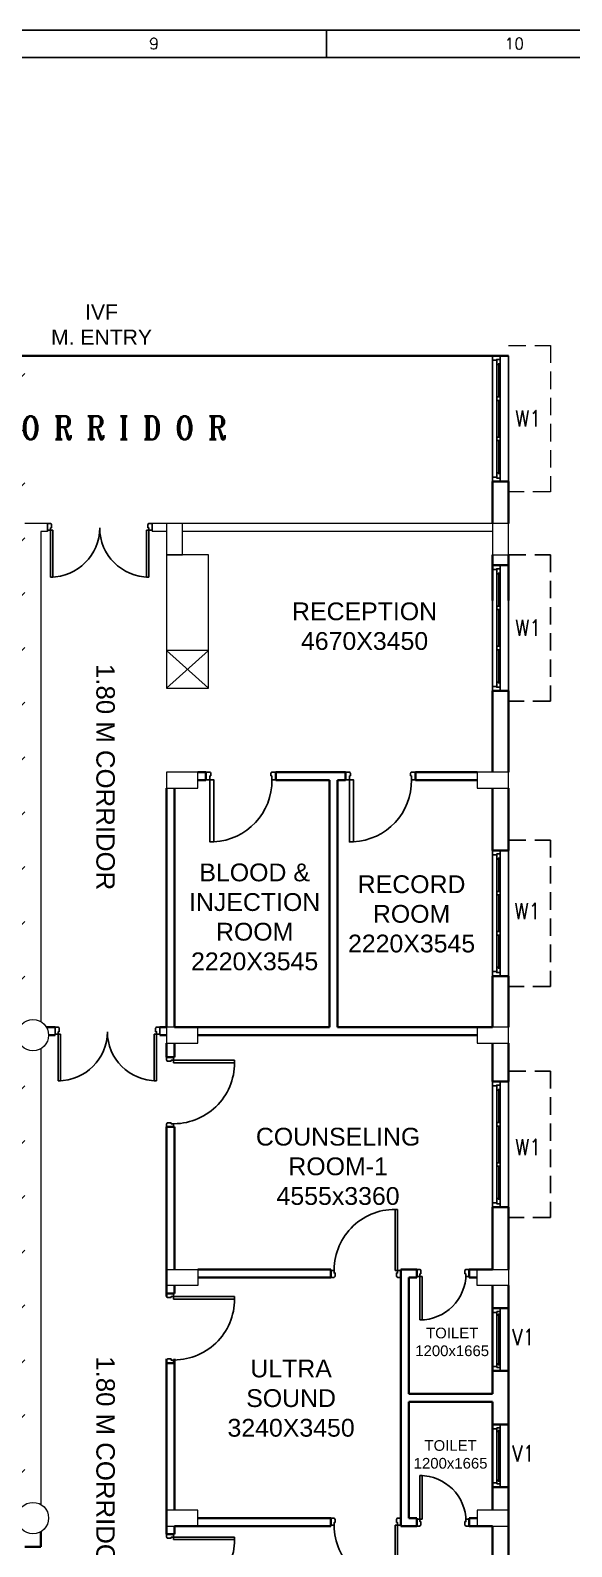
# Model space of a CAD drawing. Extents: x 2733443 to 3206532, y -1516114 to -1264405.
# Drawn here: x 3186802 to 3194558, y -1315556 to -1293818 of the extents above; entities that cross this region are included whole.
import ezdxf
from ezdxf.enums import TextEntityAlignment as Align

# ---------------------------------------------------------------- set-up
doc = ezdxf.new("R2010")
doc.units = 0
doc.header["$MEASUREMENT"] = 0
doc.linetypes.add('1', pattern=[0, 0, 0])
doc.linetypes.add('DASHED', pattern=[0.75, 0.5, -0.25])
for name, color, linetype in [('Chajja', 7, 'DASHED'), ('DOOR', 40, 'Continuous'), ('FUR', 33, 'Continuous'), ('Plan', 44, 'Continuous'), ('Railing', 34, '1'), ('Staircase', 7, 'Continuous'), ('TEXT', 5, '1'), ('TITLE', 7, 'Continuous'), ('V1', 7, 'Continuous'), ('Ventilator', 161, '1'), ('W1', 7, 'Continuous')]:
    doc.layers.add(name, color=color, linetype=linetype)
for name, color, linetype, lineweight in [('Column', 162, 'Continuous', 13), ('WALL', 7, '1', 35), ('windows', 4, 'Continuous', 0)]:
    doc.layers.add(name, color=color, linetype=linetype, lineweight=lineweight)
doc.styles.add('ARIAL', font='arial.ttf')
doc.styles.add('ROMANS', font='romans.shx')
doc.styles.add('RT', font='romant.shx')

# ---------------------------------------------------------------- blocks, each defined once
blk = doc.blocks.new('21500')
at = {"layer": 'DOOR'}
for p, q in [((45, 100), (45, 770)), ((45, 770), (80, 770)), ((80, 100), (80, 770)), ((1420, 100), (1420, 770)), ((1455, 770), (1420, 770)), ((1455, 100), (1455, 770)), ((45, 100), (80, 100)), ((45, 0), (45, 2.5)), ((60, 15), (57.5, 15)), ((1455, 100), (1420, 100)), ((1440, 15), (1442.5, 15)), ((1455, 0), (1455, 2.5))]:
    blk.add_line(p, q, dxfattribs=at)
for points in [[(60, 65), (45, 65), (45, 100), (0, 100), (0, 0), (45, 0)], [(60, 15), (60, 65)], [(1440, 65), (1455, 65), (1455, 100), (1500, 100), (1500, 0), (1455, 0)], [(1440, 15), (1440, 65)]]:
    blk.add_lwpolyline(points, dxfattribs=at)
at = {"layer": 'DOOR', "color": 145}
for centre, start, end in [((45, 65), 0, 90), ((1455, 65), 90, 180)]:
    blk.add_arc(centre, 705, start, end, dxfattribs=at)
at = {"layer": 'DOOR'}
for centre, start, end in [((45, 15), 270, 0), ((1455, 15), 180, 270)]:
    blk.add_arc(centre, 12.5, start, end, dxfattribs=at)
blk = doc.blocks.new('6w')
at = {"layer": 'Plan'}
for p, q in [((-36, 9.2), (-36, 0)), ((36, 9.2), (36, 0))]:
    blk.add_line(p, q, dxfattribs=at)
at = {"layer": 'Plan', "color": 143}
for p, q in [((-36, 9.2), (36, 9.2)), ((-33.5, 2.5), (-12.5, 2.5)), ((-33.5, 0), (33.5, 0)), ((-31, 4), (-31.5, 4)), ((-31.5, 3.25), (-31.5, 4)), ((-31.5, 3.61), (-12.5, 3.61)), ((-31.5, 3.25), (-31, 3.25)), ((-31, 4.5), (-31, 4)), ((-31, 2.5), (-31, 3.25)), ((-10.5, 3.61), (10.5, 3.61)), ((-10.5, 2.5), (10.5, 2.5)), ((34, 4.5), (12.5, 4.5)), ((12.5, 3.61), (31.5, 3.61)), ((12.5, 2.5), (33.5, 2.5)), ((31, 4.5), (31, 4)), ((31, 4), (31.5, 4)), ((31.5, 3.25), (31, 3.25)), ((31, 2.5), (31, 3.25)), ((31.5, 4), (31.5, 3.25))]:
    blk.add_line(p, q, dxfattribs=at)
at = {"layer": 'Plan', "color": 40}
for p, q in [((-12.5, 2.5), (-12.5, 4.5)), ((-12.5, 4.5), (-10.5, 4.5)), ((-10.5, 2.5), (-12.5, 2.5)), ((-10.5, 2.5), (-10.5, 4.5)), ((10.5, 4.5), (12.5, 4.5)), ((10.5, 2.5), (10.5, 4.5)), ((12.5, 2.5), (10.5, 2.5)), ((12.5, 2.5), (12.5, 4.5))]:
    blk.add_line(p, q, dxfattribs=at)
for points in [[(-34, 4.5), (-36, 4.5), (-36, 0), (-33.5, 0), (-33.5, 2.5), (-34, 2.5), (-34, 4.5)], [(34, 4.5), (36, 4.5), (36, 0), (33.5, 0), (33.5, 2.5), (34, 2.5), (34, 4.5)]]:
    blk.add_lwpolyline(points, close=True, dxfattribs=at)
at = {"layer": 'Plan', "color": 143}
for points in [[(-12.5, 4.5), (-34, 4.5)], [(10.5, 4.5), (-10.5, 4.5)]]:
    blk.add_lwpolyline(points, dxfattribs=at)
blk = doc.blocks.new('A$C1BA14061')
at = {"layer": 'TITLE', "color": 7}
for p, q in [((0, 0), (203982, 0)), ((152965, -1290), (152965, 0))]:
    blk.add_line(p, q, dxfattribs=at)
at = {"layer": 'TITLE'}
blk.add_line((1204, -1290), (202692, -1290), dxfattribs=at)
at = {"layer": 'TITLE', "color": 7, "style": 'ROMANS', "width": 1}
for s, height, p in [('9', 535, (144825, -626)), ('10', 534.7, (161831, -626))]:
    blk.add_text(s, height=height, dxfattribs=at).set_placement(p, align=Align.MIDDLE)
blk = doc.blocks.new('A$C19B8274B')
at = {"layer": 'DOOR'}
for p, q in [((-45, 925), (-80, 925)), ((-80, 50), (-80, 925)), ((-45, 50), (-45, 925)), ((-45, 50), (-80, 50)), ((-955, -50), (-955, -47.5)), ((-940, -35), (-942.5, -35)), ((-60, -35), (-57.5, -35)), ((-45, -50), (-45, -47.5))]:
    blk.add_line(p, q, dxfattribs=at)
for points in [[(-940, 15), (-955, 15), (-955, 50), (-1000, 50), (-1000, -50), (-955, -50)], [(-940, -35), (-940, 15)], [(-60, 15), (-45, 15), (-45, 50), (0, 50), (0, -50), (-45, -50)], [(-60, -35), (-60, 15)]]:
    blk.add_lwpolyline(points, dxfattribs=at)
at = {"layer": 'DOOR', "color": 145}
blk.add_arc((-80, 50), 875, 90, 182.29244, dxfattribs=at)
at = {"layer": 'DOOR'}
for centre, start, end in [((-955, -35), 270, 0), ((-45, -35), 180, 270)]:
    blk.add_arc(centre, 12.5, start, end, dxfattribs=at)
blk = doc.blocks.new('750')
at = {"layer": 'DOOR'}
for p, q in [((-50, 705), (-47.5, 705)), ((-35, 690), (-35, 692.5)), ((-50, 45), (-47.5, 45)), ((-35, 60), (-35, 57.5)), ((50, 45), (50, 80)), ((50, 80), (675, 80)), ((50, 45), (675, 45)), ((675, 45), (675, 80))]:
    blk.add_line(p, q, dxfattribs=at)
for points in [[(15, 690), (15, 705), (50, 705), (50, 750), (-50, 750), (-50, 705)], [(-35, 690), (15, 690)], [(15, 60), (15, 45), (50, 45), (50, 0), (-50, 0), (-50, 45)], [(-35, 60), (15, 60)]]:
    blk.add_lwpolyline(points, dxfattribs=at)
for centre, start, end in [((-35, 705), 180, 270), ((-35, 45), 90, 180)]:
    blk.add_arc(centre, 12.5, start, end, dxfattribs=at)
at = {"layer": 'DOOR', "color": 145}
blk.add_arc((15, 45), 660, 0, 90, dxfattribs=at)
blk = doc.blocks.new('A$C7C0069F8')
at = {"layer": 'Plan'}
for p, q in [((230, 900), (0, 900)), ((0, 900), (0, 837)), ((112, 900), (0, 900)), ((112, 850), (112, 900)), ((0, 837), (62, 837)), ((62, 850), (112, 850)), ((62, 837), (62, 850)), ((112, 850), (112, 850)), ((0, 62), (62, 62)), ((0, 0), (0, 62)), ((62, 62), (62, 50)), ((62, 50), (112, 50)), ((112, 50), (112, 50)), ((112, 50), (112, 0)), ((230, 0), (0, 0)), ((112, 0), (0, 0))]:
    blk.add_line(p, q, dxfattribs=at)
at = {"layer": 'Plan', "color": 143}
for p, q in [((230, 0), (230, 900)), ((0, 62), (0, 837)), ((62, 62), (62, 837)), ((62, 800), (81, 800)), ((81, 812), (81, 800)), ((100, 812), (81, 812)), ((90, 87), (90, 812)), ((100, 800), (100, 812)), ((112, 800), (100, 800)), ((112, 850), (112, 50)), ((62, 100), (81, 100)), ((81, 87), (81, 100)), ((81, 87), (100, 87)), ((112, 100), (100, 100)), ((100, 100), (100, 87))]:
    blk.add_line(p, q, dxfattribs=at)
blk = doc.blocks.new('Z$W@#1841')
at = {"layer": 'DOOR', "color": 32}
for p, q in [((-306, -199), (-362, -199)), ((-362, -199), (-362, -310)), ((-306, -255), (-306, -199)), ((583, -255), (583, -199)), ((583, -199), (638, -199)), ((638, -199), (638, -310)), ((-362, -310), (-306, -310)), ((-291, -255), (-306, -255)), ((-306, -310), (-306, -307)), ((-291, -295), (-294, -295)), ((-291, -295), (-291, -255)), ((568, -295), (568, -255)), ((568, -255), (583, -255)), ((568, -295), (571, -295)), ((583, -310), (583, -307)), ((638, -310), (583, -310))]:
    blk.add_line(p, q, dxfattribs=at)
blk.add_lwpolyline([(527, 691), (527, -199), (583, -199), (583, 691)], close=True, dxfattribs=at)
at = {"layer": 'DOOR', "color": 145}
blk.add_arc((567, -182), 873, 92.6177, 181.1129, dxfattribs=at)
at = {"layer": 'DOOR', "color": 32}
for centre, start, end in [((-306, -295), 270, 0), ((583, -295), 180, 270)]:
    blk.add_arc(centre, 12.5, start, end, dxfattribs=at)

msp = doc.modelspace()

# ---------------------------------------------------------------- hatches: boundary and pattern name
at = {"layer": 'Railing', "lineweight": 5}
h = msp.add_hatch(dxfattribs=at)
h.set_pattern_fill('ANSI31', color=251, scale=4444, style=0)
h.set_pattern_definition([(45, (369445.5, 3650.05), (-392.79782, 392.79782), [])])
h.paths.add_polyline_path([(3193423.4847, -1298547.9394), (3193423.4847, -1298485.4394)])
h.paths.add_polyline_path([(3193423.4847, -1300285.4394), (3193423.4847, -1300222.9394)])
h.paths.add_polyline_path([(3193423.4847, -1300222.9394), (3193423.4847, -1298547.9394)])
edge = h.paths.add_edge_path()
edge.add_arc((3159297.5403, -1308308.0519), 137.6174, -59.97703951, 262.07613959, ccw=False)
edge.add_line((3159366.3968, -1308427.2044), (3159420.7408, -1315035.4394))
edge.add_line((3159420.7408, -1315035.4394), (3186723.5688, -1315035.4394))
edge.add_line((3186723.5688, -1315035.4394), (3186723.5688, -1308416.3302))
edge.add_arc((3186838.5688, -1308222.9394), 225, 120.73786853, 239.26213147, ccw=False)
edge.add_line((3186723.5688, -1308029.5486), (3186723.5688, -1300885.4394))
edge.add_line((3186723.5688, -1300885.4394), (3186723.5688, -1298485.4394))
edge.add_line((3186723.5688, -1298485.4394), (3147571.0688, -1298485.4394))
edge.add_line((3147571.0688, -1298485.4394), (3147571.0688, -1309160.4394))
edge.add_line((3147571.0688, -1309160.4394), (3151421.0688, -1309160.4394))
edge.add_line((3151421.0688, -1309160.4394), (3151421.0688, -1300885.4394))
edge.add_line((3151421.0688, -1300885.4394), (3159394.8188, -1300885.4394))
edge.add_line((3159394.8188, -1300885.4394), (3159392.3188, -1305915.4394))
edge.add_line((3159392.3188, -1305915.4394), (3159384.9142, -1305915.4394))
edge.add_line((3159384.9142, -1305915.4394), (3159402.2235, -1308020.2536))
edge.add_arc((3159312.1459, -1308197.3944), 198.728, -260.2726368, 63.04628166, ccw=False)
edge.add_arc((3159318.5688, -1308222.9394), 225, 24.27465212, 100.2403482, ccw=False)
edge.add_arc((3159318.5688, -1308222.9394), 225, -1.91021323, 24.27465212, ccw=False)
edge.add_arc((3159318.5688, -1308222.9394), 225, 259.7596518, 358.08978677, ccw=False)

# ---------------------------------------------------------------- linework, layer by layer
at = {"layer": 'Chajja', "color": 251, "linetype": 'DASHED', "lineweight": 5, "ltscale": 500}
msp.add_lwpolyline([(3193653.4846, -1298335.4394), (3194253.4847, -1298335.4394), (3194253.4847, -1300435.4394), (3193653.4846, -1300435.4394)], dxfattribs=at)
at = {"layer": 'Chajja', "linetype": 'DASHED', "ltscale": 500}
for points in [[(3193653.4846, -1301335.4394), (3194253.4847, -1301335.4394), (3194253.4847, -1303435.4394), (3193653.4846, -1303435.4394)], [(3193653.4847, -1305425.0181), (3194253.4848, -1305425.0181), (3194253.4848, -1307525.0181), (3193653.4847, -1307525.0181)], [(3193653.4847, -1308738.602), (3194253.4848, -1308738.602), (3194253.4848, -1310838.602), (3193653.4847, -1310838.602)]]:
    msp.add_lwpolyline(points, dxfattribs=at)
at = {"layer": 'Column', "color": 3}
for points in [[(3188983.5688, -1300885.4394), (3188753.5688, -1300885.4394), (3188753.5688, -1301335.4394), (3188983.5688, -1301335.4394)], [(3193653.4847, -1300885.4394), (3193423.4847, -1300885.4394), (3193423.4847, -1301335.4394), (3193653.4847, -1301335.4394)], [(3189203.5688, -1304680.4394), (3189203.5688, -1304450.4394), (3188753.5688, -1304450.4394), (3188753.5688, -1304680.4394)], [(3193653.4847, -1304680.4394), (3193653.4847, -1304450.4394), (3193203.4847, -1304450.4394), (3193203.4847, -1304680.4394)], [(3189203.5688, -1308337.9394), (3189203.5688, -1308107.9394), (3188753.5688, -1308107.9394), (3188753.5688, -1308337.9394)], [(3193653.4847, -1308337.9394), (3193653.4847, -1308107.9394), (3193203.4847, -1308107.9394), (3193203.4847, -1308337.9394)], [(3189203.5688, -1311580.4394), (3189203.5688, -1311810.4394), (3188753.5688, -1311810.4394), (3188753.5688, -1311580.4394)], [(3193653.4847, -1311580.4394), (3193653.4847, -1311810.4394), (3193203.4847, -1311810.4394), (3193203.4847, -1311580.4394)], [(3189203.5688, -1315260.4394), (3189203.5688, -1315030.4394), (3188753.5688, -1315030.4394), (3188753.5688, -1315260.4394)], [(3193653.4847, -1315260.4394), (3193653.4847, -1315030.4394), (3193203.4847, -1315030.4394), (3193203.4847, -1315260.4394)]]:
    msp.add_lwpolyline(points, close=True, dxfattribs=at)
for centre in [(3186838.5688, -1308222.9394), (3186838.5688, -1315145.4394)]:
    msp.add_circle(centre, 225, dxfattribs=at)
at = {"layer": 'FUR', "lineweight": 0, "ltscale": 15}
for points in [[(3188753.5688, -1303250.4394), (3189353.5688, -1303250.4394), (3189353.5688, -1301335.4394), (3188753.5688, -1301335.4394)], [(3188753.5688, -1303250.4394), (3189353.5688, -1303250.4394), (3189353.5688, -1302710.4438), (3188753.5688, -1302710.4438)]]:
    msp.add_lwpolyline(points, close=True, dxfattribs=at)
at = {"layer": 'Staircase', "color": 8, "lineweight": 0}
for points in [[(3188753.5688, -1302710.4438), (3189353.5688, -1303250.4394)], [(3188753.5688, -1303250.4394), (3189353.5688, -1302710.4438)]]:
    msp.add_lwpolyline(points, dxfattribs=at)
at = {"layer": 'WALL', "color": 251}
msp.add_line((3193653.4847, -1298485.4394), (3147496.0688, -1298485.4394), dxfattribs=at)
at = {"layer": 'WALL'}
for p, q in [((3193423.4847, -1300285.4394), (3193653.4847, -1300285.4394)), ((3193423.4847, -1300285.4394), (3193423.4847, -1300885.4394)), ((3193653.4847, -1300285.4394), (3193653.4847, -1300885.4394)), ((3193423.4847, -1301335.4394), (3193423.4847, -1301992.9394)), ((3193653.4847, -1301335.4394), (3193653.4847, -1301992.9394)), ((3193423.4847, -1301485.4394), (3193653.4847, -1301485.4394)), ((3193423.4847, -1303285.4394), (3193423.4848, -1304450.4394)), ((3193423.4848, -1303285.4394), (3193653.4848, -1303285.4394)), ((3193653.4847, -1303285.4394), (3193653.4848, -1304450.4394)), ((3189203.5688, -1304450.4394), (3189318.5688, -1304450.4394)), ((3189318.5688, -1304450.4394), (3189318.5688, -1304565.4394)), ((3190318.5688, -1304450.4394), (3191318.5688, -1304450.4394)), ((3190318.5688, -1304450.4394), (3190318.5688, -1304565.4394)), ((3191318.5688, -1304565.4394), (3191318.5688, -1304450.4394)), ((3192318.5688, -1304450.4394), (3193203.4847, -1304450.4394)), ((3192318.5688, -1304565.4394), (3192318.5688, -1304450.4394)), ((3188753.5688, -1308107.9394), (3188753.5688, -1304680.4394)), ((3188868.5688, -1308107.9394), (3188868.5688, -1304680.4394)), ((3189204.2935, -1304565.4394), (3189318.5688, -1304565.4394)), ((3190318.5688, -1304565.4394), (3191088.5688, -1304565.4394)), ((3191088.5688, -1308107.9394), (3191088.5688, -1304565.4394)), ((3191203.5688, -1304565.4394), (3191318.5688, -1304565.4394)), ((3191203.5688, -1308107.9394), (3191203.5688, -1304565.4394)), ((3192318.5688, -1304565.4394), (3193203.4847, -1304565.4394)), ((3193423.4847, -1304680.4394), (3193423.4847, -1305575.0181)), ((3193653.4847, -1304680.4394), (3193653.4847, -1305575.0181)), ((3193423.4847, -1305575.0181), (3193653.4847, -1305575.0181)), ((3193423.4847, -1307375.0181), (3193653.4847, -1307375.0181)), ((3193423.4847, -1307375.0181), (3193423.4847, -1308107.9394)), ((3193653.4847, -1307375.0181), (3193653.4847, -1308107.9394)), ((3187155.8691, -1308107.9394), (3187031.9596, -1308107.9394)), ((3188753.5688, -1308107.9394), (3188655.8691, -1308107.9394)), ((3188868.5688, -1308107.9394), (3191088.5688, -1308107.9394)), ((3191203.5688, -1308107.9394), (3193423.4847, -1308107.9394)), ((3187155.8691, -1308222.9394), (3187063.5688, -1308222.9394)), ((3188753.5688, -1308222.9394), (3188655.8691, -1308222.9394)), ((3188753.5688, -1308337.9394), (3188753.5688, -1308537.6706)), ((3188868.5688, -1308537.6706), (3188868.5688, -1308337.9394)), ((3189203.5688, -1308222.9394), (3193203.4847, -1308222.9394)), ((3193423.4847, -1308337.9394), (3193423.4847, -1308888.602)), ((3193653.4847, -1308337.9394), (3193653.4847, -1308888.602)), ((3193653.4847, -1308888.602), (3193423.4847, -1308888.602)), ((3188753.5688, -1309537.6706), (3188753.5688, -1311970.1706)), ((3188868.5688, -1309537.6706), (3188868.5688, -1311580.4394)), ((3193653.4847, -1310688.602), (3193423.4847, -1310688.602)), ((3193423.4847, -1310688.602), (3193423.4847, -1311580.4394)), ((3193653.4847, -1310688.602), (3193653.4847, -1311580.4394)), ((3189203.5688, -1311580.4394), (3191108.4847, -1311580.4394)), ((3191108.4847, -1311580.4394), (3191108.4847, -1311695.4394)), ((3192108.4847, -1311580.4394), (3192338.4847, -1311580.4394)), ((3192108.4847, -1311580.4394), (3192108.4847, -1315145.4394)), ((3192338.4847, -1311582.2699), (3192338.4847, -1311697.2699)), ((3193088.4847, -1311580.4394), (3193423.4847, -1311580.4394)), ((3193088.4847, -1311582.2699), (3193088.4847, -1311697.2699)), ((3188868.5688, -1311810.4394), (3188868.5688, -1311925.1706)), ((3189203.5688, -1311695.4394), (3191108.4847, -1311695.4394)), ((3192223.4847, -1311695.4394), (3192338.4847, -1311695.4394)), ((3192223.4847, -1311695.4394), (3192223.4847, -1313362.9394)), ((3193088.4847, -1311695.4394), (3193203.4847, -1311695.4394)), ((3193423.4847, -1311810.4394), (3193423.4847, -1313362.9394)), ((3193653.4847, -1311810.4394), (3193653.4847, -1316240.0931)), ((3193653.4847, -1312136.6894), (3193423.4847, -1312136.6894)), ((3188753.5688, -1312865.1706), (3188753.5688, -1315375.1706)), ((3188868.5688, -1312865.1706), (3188868.5688, -1315030.4394)), ((3193653.4847, -1313036.6894), (3193423.4847, -1313036.6894)), ((3192223.4847, -1313362.9394), (3193423.4847, -1313362.9394)), ((3192223.4847, -1313477.9394), (3192223.4847, -1315145.4394)), ((3192223.4847, -1313477.9394), (3193423.4847, -1313477.9394)), ((3193423.4847, -1313477.9394), (3193423.4847, -1315030.4394)), ((3193653.4847, -1313804.1894), (3193423.4847, -1313804.1894)), ((3193653.4847, -1314704.1894), (3193423.4847, -1314704.1894)), ((3189203.5688, -1315145.4394), (3191108.4847, -1315145.4394)), ((3191108.4847, -1315145.4394), (3191108.4847, -1315260.4394)), ((3192108.4847, -1315145.4394), (3192108.4847, -1315260.4394)), ((3192223.4847, -1315145.4394), (3192338.4847, -1315145.4394)), ((3192338.4847, -1315260.4394), (3192338.4847, -1315145.4394)), ((3193088.4847, -1315145.4394), (3193203.4847, -1315145.4394)), ((3193088.4847, -1315260.4394), (3193088.4847, -1315145.4394)), ((3186953.5688, -1315555.7677), (3186953.5688, -1315338.8302)), ((3188868.5688, -1315260.4394), (3191108.4847, -1315260.4394)), ((3188868.5688, -1315260.4394), (3188868.5688, -1315375.1706)), ((3192108.4847, -1315260.4394), (3192338.4847, -1315260.4394)), ((3193088.4847, -1315260.4394), (3193423.4847, -1315260.4394)), ((3186723.5688, -1315555.7677), (3186953.5688, -1315555.7677))]:
    msp.add_line(p, q, dxfattribs=at)
at = {"layer": 'WALL', "lineweight": 5}
for p, q in [((3187046.0688, -1300885.4394), (3186723.5688, -1300885.4394)), ((3187046.0688, -1301000.4394), (3186953.5688, -1301000.4394)), ((3187046.0688, -1300885.4394), (3187046.0688, -1301000.4394)), ((3193423.4847, -1300885.4394), (3188546.0688, -1300885.4394)), ((3188546.0688, -1300885.4394), (3188546.0688, -1301000.4394)), ((3188753.5688, -1301000.4394), (3188546.0688, -1301000.4394)), ((3193423.4847, -1301000.4394), (3188983.5688, -1301000.4394)), ((3187155.8691, -1308107.9394), (3187155.8691, -1308222.9394)), ((3188655.8691, -1308107.9394), (3188655.8691, -1308222.9394))]:
    msp.add_line(p, q, dxfattribs=at)
at = {"layer": 'WALL', "linetype": 'ByBlock', "lineweight": 13}
for p, q in [((3186953.5688, -1301000.4394), (3186953.5688, -1308029.5486)), ((3186953.5688, -1308416.3302), (3186953.5688, -1314952.0486))]:
    msp.add_line(p, q, dxfattribs=at)
at = {"layer": 'WALL', "linetype": 'ByBlock'}
for p, q in [((3188753.5688, -1308537.6706), (3188868.5688, -1308537.6706)), ((3188868.5688, -1309537.6706), (3188753.5688, -1309537.6706)), ((3188753.5688, -1311925.1706), (3188868.5688, -1311925.1706)), ((3188868.5688, -1312925.1706), (3188753.5688, -1312925.1706)), ((3188753.5688, -1315375.1706), (3188868.5688, -1315375.1706)), ((3186723.5688, -1315555.7677), (3186953.5688, -1315555.7677))]:
    msp.add_line(p, q, dxfattribs=at)
at = {"layer": 'WALL'}
msp.add_lwpolyline([(3193423.4847, -1315260.4394), (3193423.4847, -1316240.0931), (3193653.4847, -1316240.0931)], dxfattribs=at)

# ---------------------------------------------------------------- block references
at = {"layer": 'DOOR', "linetype": 'Continuous', "xscale": -1}
for name, p, rotation in [('21500', (3187046.0688, -1300885.4394), 180), ('21500', (3187155.8691, -1308107.9394), 180), ('A$C19B8274B', (3188803.5688, -1308537.6706), 269.9999999999842), ('A$C19B8274B', (3188803.5688, -1311925.1706), 269.9999999999842), ('A$C19B8274B', (3192108.4847, -1315195.4394), 180), ('A$C19B8274B', (3188803.5688, -1315375.1706), 269.9999999999842)]:
    msp.add_blockref(name, p, dxfattribs=dict(at, rotation=rotation))
at = {"layer": 'DOOR', "linetype": 'Continuous', "rotation": 180}
for p in [(3189956.9603, -1304760.3517), (3191956.9603, -1304760.3517)]:
    msp.add_blockref('Z$W@#1841', p, dxfattribs=at)
at = {"layer": 'DOOR', "linetype": 'Continuous'}
msp.add_blockref('A$C19B8274B', (3192108.4847, -1311645.4394), dxfattribs=at)
at = {"layer": 'DOOR', "rotation": 270}
msp.add_blockref('750', (3192338.4847, -1311630.4394), dxfattribs=at)
at = {"layer": 'DOOR', "xscale": -1, "rotation": 270}
msp.add_blockref('750', (3192338.4847, -1315210.4394), dxfattribs=at)
at = {"layer": 'TITLE', "xscale": 0.3035552556082519, "yscale": 0.3035553943041123, "zscale": 0.3035553665695551}
msp.add_blockref('A$C1BA14061', (3144611.978, -1293817.618), dxfattribs=at)
at = {"layer": 'Ventilator'}
for p in [(3193423.4852, -1313036.6894), (3193423.4852, -1314704.1894)]:
    msp.add_blockref('A$C7C0069F8', p, dxfattribs=at)
at = {"layer": 'windows', "color": 251, "lineweight": 5, "xscale": -25, "yscale": 25, "zscale": 24.99999999999242, "rotation": 270}
msp.add_blockref('6w', (3193423.4847, -1299385.4394), dxfattribs=at)
at = {"layer": 'windows', "yscale": 25, "rotation": 270}
for p, xscale, zscale in [((3193423.4847, -1302385.4394), -25, 24.99999999999242), ((3193423.4847, -1306475.0181), -25, 24.99999999999242), ((3193423.4847, -1309788.602), 25, 25)]:
    msp.add_blockref('6w', p, dxfattribs=dict(at, xscale=xscale, zscale=zscale))

# ---------------------------------------------------------------- texts
at = {"layer": 'TEXT', "linetype": 'Continuous', "lineweight": 5, "style": 'RT', "width": 0.85}
msp.add_text('3.00m W I D E   C O R R I D O R', height=336.6, dxfattribs=at).set_placement((3185942.8754, -1299684.8721), align=Align.CENTER)
msp.add_text('3.00m W I D E   C O R R I D O R', height=336.6, dxfattribs=at).set_placement((3185942.8754, -1299684.8721), align=Align.CENTER)
at = {"layer": 'TEXT', "attachment_point": 5, "style": 'ARIAL'}
for s, insert, char_height, width in [('IVF\\PM. ENTRY', (3187822.0009, -1298035.5719), 216.75, 1950.59307), ('RECEPTION\\P4670X3450', (3191590.8161, -1302361.316), 255, 2294.815376), ('BLOOD & INJECTION ROOM 2220X3545', (3190015.9765, -1306528.9364), 255, 2294.815376), ('RECORD\\PROOM 2220X3545', (3192264.4867, -1306485.6512), 255, 2294.815376), ('COUNSELING\\PROOM-1\\P4555x3360', (3191211.105, -1310105.0543), 255, 2454.157572), ('TOILET\\P1200x1665', (3192846.2691, -1312621.2934), 153, 1626.955662), ('ULTRA SOUND\\P3240X3450', (3190538.1439, -1313427.9127), 255, 2065.816508), ('TOILET\\P1200x1665', (3192823.4847, -1314233.6844), 153, 1626.955662)]:
    msp.add_mtext(s, dxfattribs=dict(at, insert=insert, char_height=char_height, width=width))
at = {"layer": 'V1', "color": 7, "style": 'ROMANS', "width": 0.85}
for p in [(3193867.4862, -1312667.5347), (3193867.4862, -1314335.0347)]:
    msp.add_text('V1', height=230, dxfattribs=at).set_placement(p, align=Align.CENTER)
at = {"layer": 'W1', "color": 251, "lineweight": 5, "style": 'ROMANS', "width": 0.85}
msp.add_text('W1', height=230, dxfattribs=at).set_placement((3193936.8188, -1299497.62), align=Align.CENTER)
at = {"layer": 'W1', "color": 7, "style": 'ROMANS', "width": 0.85}
for p in [(3193936.8188, -1302497.62), (3193924.2649, -1306559.8963), (3193935.3494, -1309941.8333)]:
    msp.add_text('W1', height=230, dxfattribs=at).set_placement(p, align=Align.CENTER)
at = {"layer": 'WALL', "color": 7, "linetype": 'Continuous', "char_height": 264.49632, "width": 5098.697886, "attachment_point": 5, "rotation": 270, "style": 'ARIAL'}
for insert in [(3187878.3976, -1304472.3502), (3187878.3976, -1314396.7354)]:
    msp.add_mtext('\\pxt17; 1.80 M CORRIDOR ', dxfattribs=dict(at, insert=insert))

doc.saveas('drawing.dxf')
